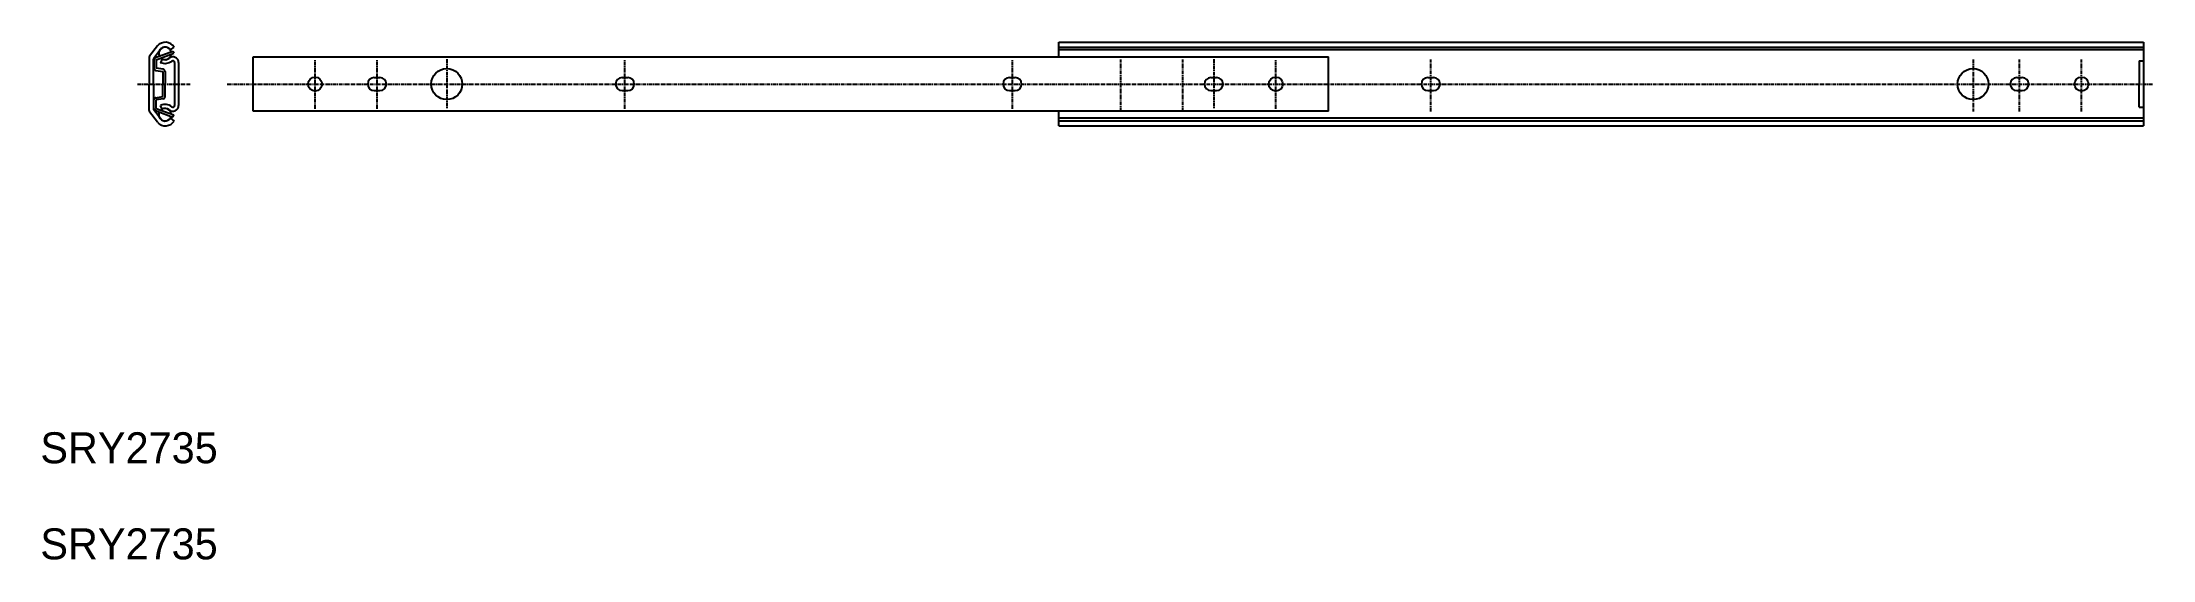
# Model space of a CAD drawing. Extents: x 124 to 805, y 181 to 348.
import ezdxf

# ---------------------------------------------------------------- set-up
doc = ezdxf.new("R2010")
doc.units = 0
doc.linetypes.add('CENTER', pattern=[2, 1.25, -0.25, 0.25, -0.25])
doc.layers.get('0').update_dxf_attribs({"linetype": 'CONTINUOUS'})
doc.layers.add('CENTER', color=1, linetype='CENTER')

msp = doc.modelspace()

# ---------------------------------------------------------------- linework, layer by layer
at = {"color": 7, "linetype": 'CONTINUOUS'}
for p, q in [((452.43, 342.99), (452.43, 347.7)), ((452.43, 347.7), (802.43, 347.7)), ((802.43, 347.7), (802.43, 320.7)), ((158.9, 342.75), (158.9, 334.2)), ((161.58, 346.55), (159.05, 343.21)), ((160.31, 334.2), (160.31, 342.22)), ((162.85, 345.75), (160.34, 342.38)), ((160.46, 342.04), (160.46, 339.34)), ((160.95, 342.75), (166.57, 344.84)), ((161.19, 342.06), (166.82, 344.16)), ((161.19, 342.06), (161.19, 339.32)), ((163.06, 342.29), (162.61, 341.08)), ((165.75, 345.21), (166.98, 346.13)), ((166.57, 344.84), (166.84, 344.17)), ((166.57, 344.84), (166.84, 344.17)), ((167.11, 341.16), (167.11, 327.25)), ((168.39, 341.16), (168.39, 327.25)), ((192.43, 325.41), (192.43, 342.99)), ((192.43, 342.99), (539.43, 342.99)), ((452.43, 346.1), (802.43, 346.1)), ((802.43, 345.22), (452.43, 345.22)), ((539.43, 325.41), (539.43, 342.99)), ((801.03, 341.7), (802.43, 341.7)), ((801.03, 341.7), (801.03, 334.2)), ((158.9, 325.66), (158.9, 334.2)), ((160.31, 334.2), (160.31, 326.19)), ((161.1, 338.6), (163.32, 338.27)), ((163.41, 339), (161.19, 339.32)), ((163.32, 338.27), (163.32, 334.2)), ((163.32, 330.14), (163.32, 334.2)), ((164.05, 338.25), (164.05, 334.2)), ((164.05, 330.15), (164.05, 334.2)), ((231.53, 336.3), (233.33, 336.3)), ((311.53, 336.3), (313.33, 336.3)), ((436.53, 336.3), (438.33, 336.3)), ((501.53, 336.3), (503.33, 336.3)), ((571.53, 336.3), (573.33, 336.3)), ((761.53, 336.3), (763.33, 336.3)), ((801.03, 326.7), (801.03, 334.2)), ((160.46, 326.37), (160.46, 329.07)), ((161.1, 329.81), (163.32, 330.14)), ((163.41, 329.41), (161.19, 329.09)), ((161.19, 326.35), (161.19, 329.09)), ((163.06, 326.12), (162.61, 327.33)), ((231.53, 332.1), (233.33, 332.1)), ((311.53, 332.1), (313.33, 332.1)), ((436.53, 332.1), (438.33, 332.1)), ((501.53, 332.1), (503.33, 332.1)), ((571.53, 332.1), (573.33, 332.1)), ((761.53, 332.1), (763.33, 332.1)), ((161.58, 321.86), (159.05, 325.2)), ((162.85, 322.66), (160.34, 326.03)), ((160.95, 325.66), (166.57, 323.57)), ((161.19, 326.35), (166.82, 324.25)), ((165.75, 323.19), (166.98, 322.28)), ((166.57, 323.57), (166.84, 324.24)), ((166.57, 323.57), (166.84, 324.24)), ((166.57, 323.57), (166.84, 324.24)), ((166.57, 323.57), (166.84, 324.24)), ((539.43, 325.41), (192.43, 325.41)), ((452.43, 320.7), (452.43, 325.41)), ((802.43, 323.18), (452.43, 323.18)), ((452.43, 322.3), (802.43, 322.3)), ((452.43, 320.7), (802.43, 320.7)), ((801.03, 326.7), (802.43, 326.7))]:
    msp.add_line(p, q, dxfattribs=at)
msp.add_lwpolyline([(167.11, 341.16, 0.640043), (166.22, 341.57, -0.294108), (162.61, 341.08)], format="xyb", dxfattribs=at)
for centre, radius in [((212.43, 334.2), 2.25), ((254.93, 334.2), 5), ((522.43, 334.2), 2.25), ((747.43, 334.2), 5), ((782.43, 334.2), 2.25)]:
    msp.add_circle(centre, radius, dxfattribs=at)
for centre, radius, start, end in [((164.12, 344.27), 3.41, 33.04281, 138.10671), ((159.64, 342.75), 0.749, 142.82226, 180), ((160.81, 342.22), 0.5, 160.66759, 180), ((161.21, 342.04), 0.749, 110.47191, 180), ((164.04, 344.09), 2.01, 15.33659, 205.60722), ((164.04, 344.09), 2.01, 227.39479, 353.55209), ((164.04, 344.09), 2.04, 33.32506, 125.56298), ((164.03, 344.13), 2.08, 242.0793, 310.48401), ((166.57, 341.16), 1.82, 0, 130.48401), ((161.21, 339.34), 0.749, 180, 261.67494), ((163.3, 338.25), 0.749, 0, 81.67494), ((231.53, 334.2), 2.1, 90, 270), ((233.33, 334.2), 2.1, 270, 90), ((311.53, 334.2), 2.1, 90, 270), ((313.33, 334.2), 2.1, 270, 90), ((436.53, 334.2), 2.1, 90, 270), ((438.33, 334.2), 2.1, 270, 90), ((501.53, 334.2), 2.1, 90, 270), ((503.33, 334.2), 2.1, 270, 90), ((571.53, 334.2), 2.1, 90, 270), ((573.33, 334.2), 2.1, 270, 90), ((761.53, 334.2), 2.1, 90, 270), ((763.33, 334.2), 2.1, 270, 90), ((161.21, 329.07), 0.749, 98.32506, 180), ((164.03, 324.28), 3.37, 49.51599, 115.07214), ((163.3, 330.15), 0.749, 278.32506, 0), ((166.57, 327.25), 1.82, 229.51599, 0), ((166.57, 327.25), 0.54, 229.51599, 0), ((159.64, 325.66), 0.749, 180, 217.17774), ((160.81, 326.19), 0.5, 180, 199.33241), ((161.21, 326.37), 0.749, 180, 249.52656), ((164.12, 324.14), 3.41, 221.89329, 326.95719), ((164.04, 324.32), 2.01, 154.39199, 344.66113), ((164.04, 324.32), 2.01, 6.44791, 132.6052), ((164.04, 324.32), 2.04, 234.43702, 326.67494), ((164.03, 324.28), 2.08, 49.51599, 117.9207)]:
    msp.add_arc(centre, radius, start, end, dxfattribs=at)
at = {"layer": 'CENTER', "color": 1, "linetype": 'CENTER'}
for p, q in [((212.43, 326.2), (212.43, 342.2)), ((232.43, 326.2), (232.43, 342.2)), ((254.93, 342.2), (254.93, 326.2)), ((312.43, 326.2), (312.43, 342.2)), ((437.43, 326.2), (437.43, 342.2)), ((472.43, 325.36), (472.43, 342.09)), ((492.43, 325.36), (492.43, 342.09)), ((502.43, 342.2), (502.43, 326.2)), ((522.43, 326.2), (522.43, 342.2)), ((572.43, 325.36), (572.43, 342.09)), ((747.43, 342.09), (747.43, 325.36)), ((762.43, 325.36), (762.43, 342.09)), ((782.43, 325.36), (782.43, 342.09)), ((155.18, 334.2), (172.11, 334.2)), ((184.06, 334.2), (805.43, 334.2))]:
    msp.add_line(p, q, dxfattribs=at)

# ---------------------------------------------------------------- texts
at = {"color": 7, "linetype": 'CONTINUOUS'}
for p in [(123.78, 211.85), (123.78, 180.85)]:
    msp.add_text('SRY2735', height=10, dxfattribs=at).set_placement(p)

doc.saveas('drawing.dxf')
